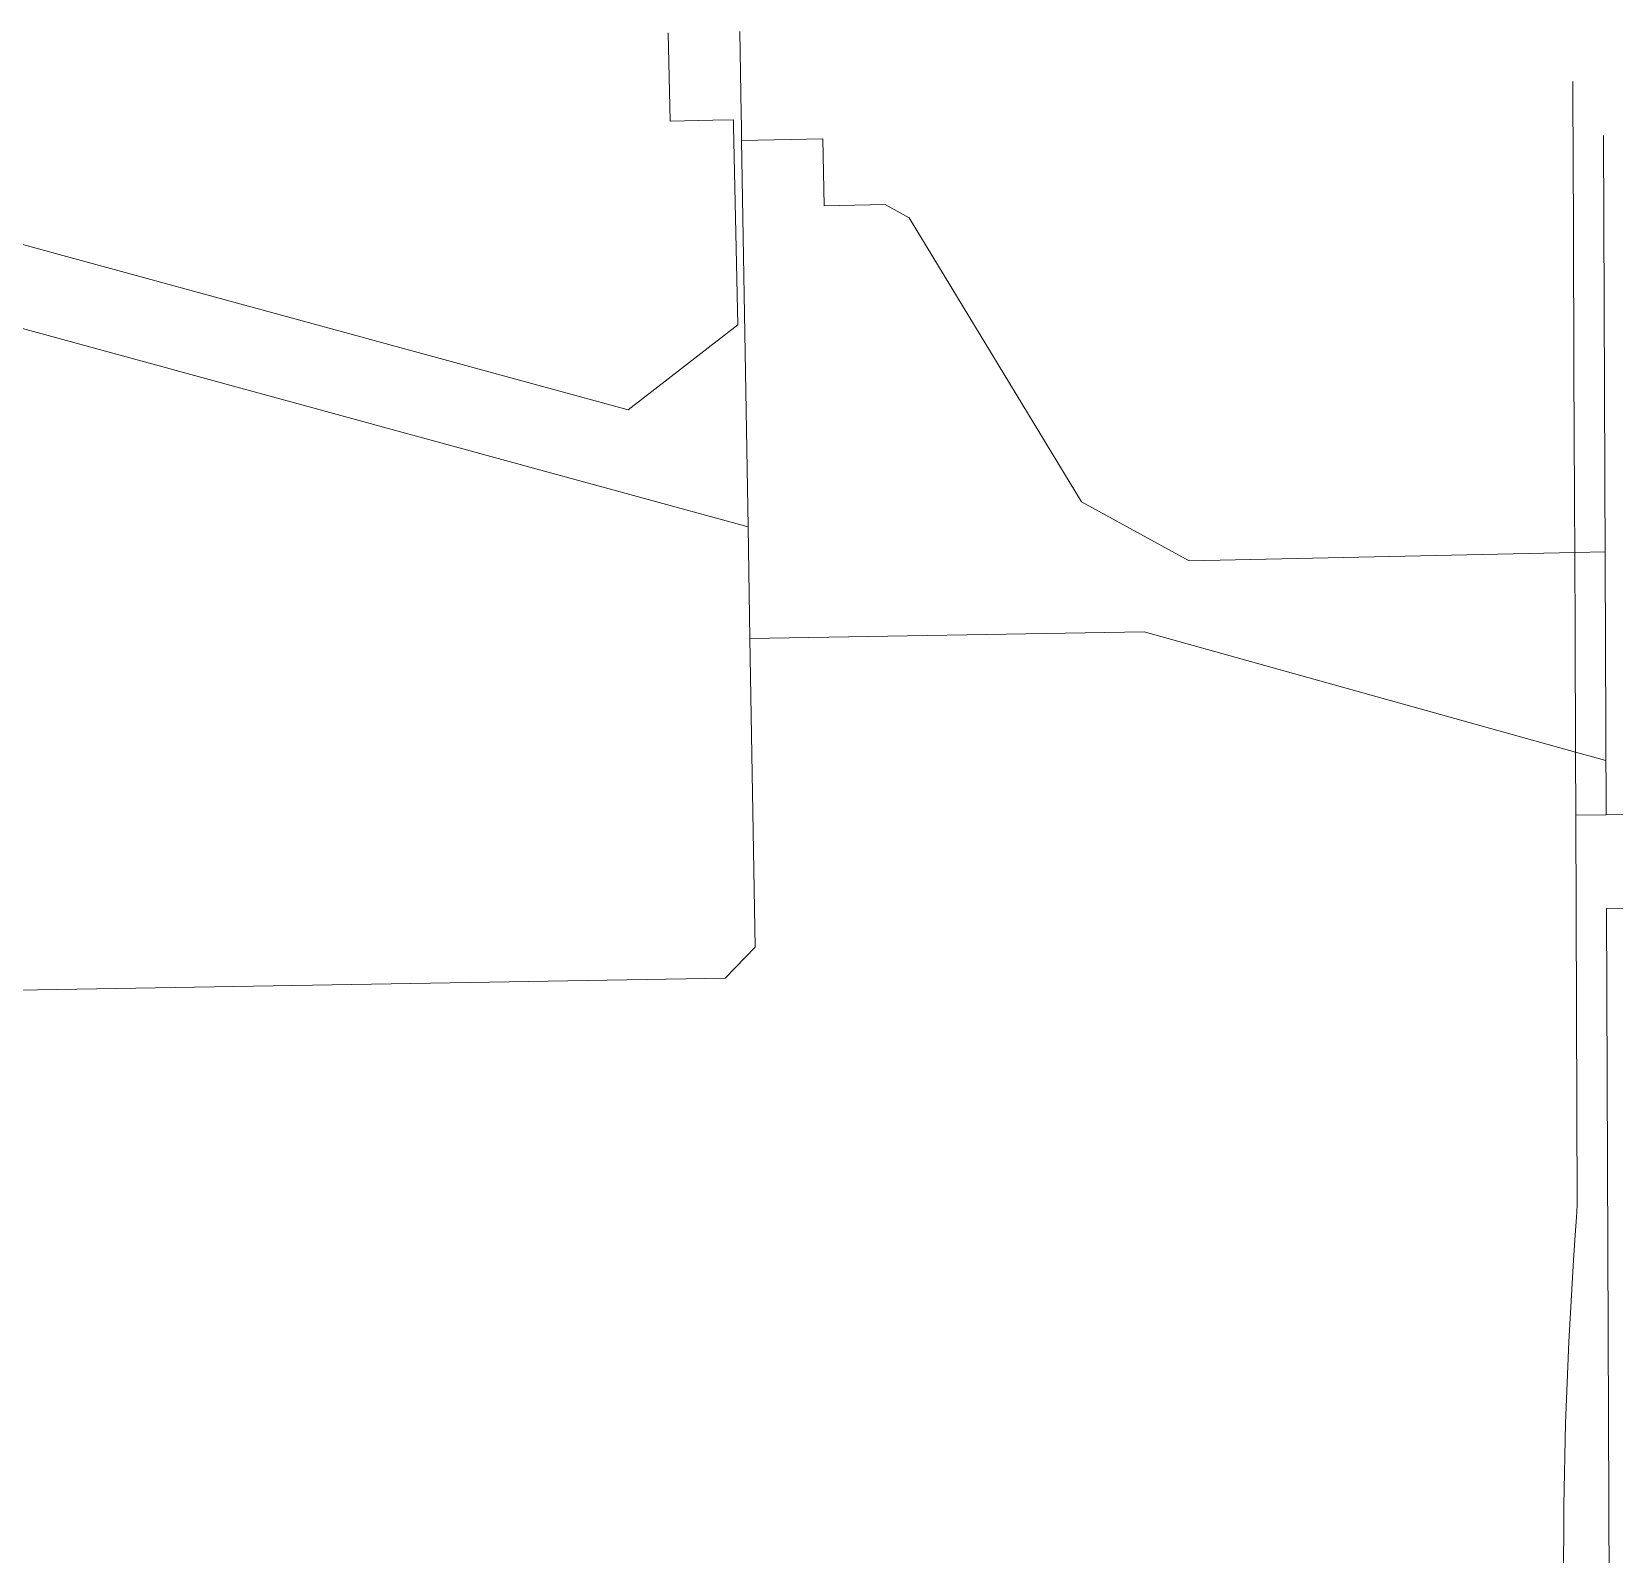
# Model space of a CAD drawing. Header units: feet. Extents: x 865220 to 2841409, y -2240498 to 948907.
# Drawn here: x 2836157 to 2838756, y 946155 to 948657 of the extents above; entities that cross this region are included whole.
import ezdxf

# ---------------------------------------------------------------- set-up
doc = ezdxf.new("R2010")
doc.units = ezdxf.units.FT
doc.header["$LTSCALE"] = 0.015
doc.header["$MEASUREMENT"] = 0
doc.layers.add('Dakota County Parcels', color=7, linetype='Continuous')

msp = doc.modelspace()

# ---------------------------------------------------------------- linework, layer by layer
at = {"layer": 'Dakota County Parcels', "lineweight": 5}
for p, q in [((2837205.5, 948510.1), (2837202.4, 948655.1)), ((2837456.2, 948480.8), (2837322.8, 948477.9)), ((2837458.5, 948370.8), (2837456.2, 948480.8)), ((2838742.7, 947370.4), (2838738.4, 948486.4)), ((2838688.4, 948475.1), (2838690.4, 947963.3)), ((2837458.5, 948370.8), (2837558.5, 948373)), ((2837558.5, 948373), (2837598.1, 948351.2)), ((2837598.1, 948351.2), (2837881.2, 947884.6)), ((2836076.5, 948325.1), (2837136.8, 948035.4)), ((2836077.9, 948186.6), (2837333.4, 947843.5)), ((2837136.8, 948035.4), (2837316.8, 948175.2)), ((2837881.2, 947884.6), (2838057.7, 947787.7)), ((2838690.7, 947883.3), (2838691.1, 947801.4)), ((2837336.5, 947659.7), (2837333.4, 947843.5)), ((2838057.7, 947787.7), (2838691.1, 947801.4)), ((2838741, 947802.5), (2838691.1, 947801.4)), ((2838691.6, 947666.6), (2838691.1, 947801.4)), ((2837336.5, 947659.7), (2837984.1, 947670.6)), ((2837345, 947152.6), (2837336.5, 947659.7)), ((2837984.1, 947670.6), (2838692.3, 947473.1)), ((2838692.3, 947473.1), (2838691.6, 947666.6)), ((2838692.7, 947369.5), (2838692.3, 947473.1)), ((2838742.4, 947459.2), (2838692.3, 947473.1)), ((2838692.7, 947369.5), (2838742.7, 947370.4)), ((2838692.7, 947369.5), (2838695.2, 946728.6)), ((2838884.7, 947370.8), (2838742.7, 947370.4)), ((2838742.7, 947370.4), (2838784.7, 947370.5)), ((2838885.3, 947217.7), (2838743.3, 947216.5)), ((2838743.3, 947216.5), (2838747.6, 946084.5)), ((2837295.9, 947101.8), (2837345, 947152.6)), ((2836091.7, 947081.5), (2837295.9, 947101.8)), ((2838695.2, 946728.6), (2838693.9, 946708.9))]:
    msp.add_line(p, q, dxfattribs=at)
for points in [[(2837322.8, 948477.9), (2837322.4, 948501.8), (2837322, 948521.7), (2837319.7, 948657)], [(2838688, 948575.1), (2838688.2, 948525.3), (2838688.4, 948475.1)], [(2837309.5, 948512.3), (2837275.4, 948511.6), (2837205.5, 948510.1)], [(2837316.8, 948175.2), (2837309.7, 948501.6), (2837309.5, 948512.3)], [(2837333.4, 947843.5), (2837331.3, 947971), (2837322.8, 948477.9)], [(2838690.4, 947963.3), (2838690.6, 947924.3), (2838690.7, 947883.3)], [(2838860.3, 947217.5), (2838785.3, 947216.9), (2838743.3, 947216.5)], [(2838689.3, 946638.3), (2838692, 946679.4), (2838693.9, 946708.9)], [(2838689.3, 946638.3), (2838681.6, 946504.1), (2838676.2, 946369.8), (2838673.2, 946235.5), (2838672.6, 946101.1)]]:
    msp.add_lwpolyline(points, dxfattribs=at)

doc.saveas('drawing.dxf')
